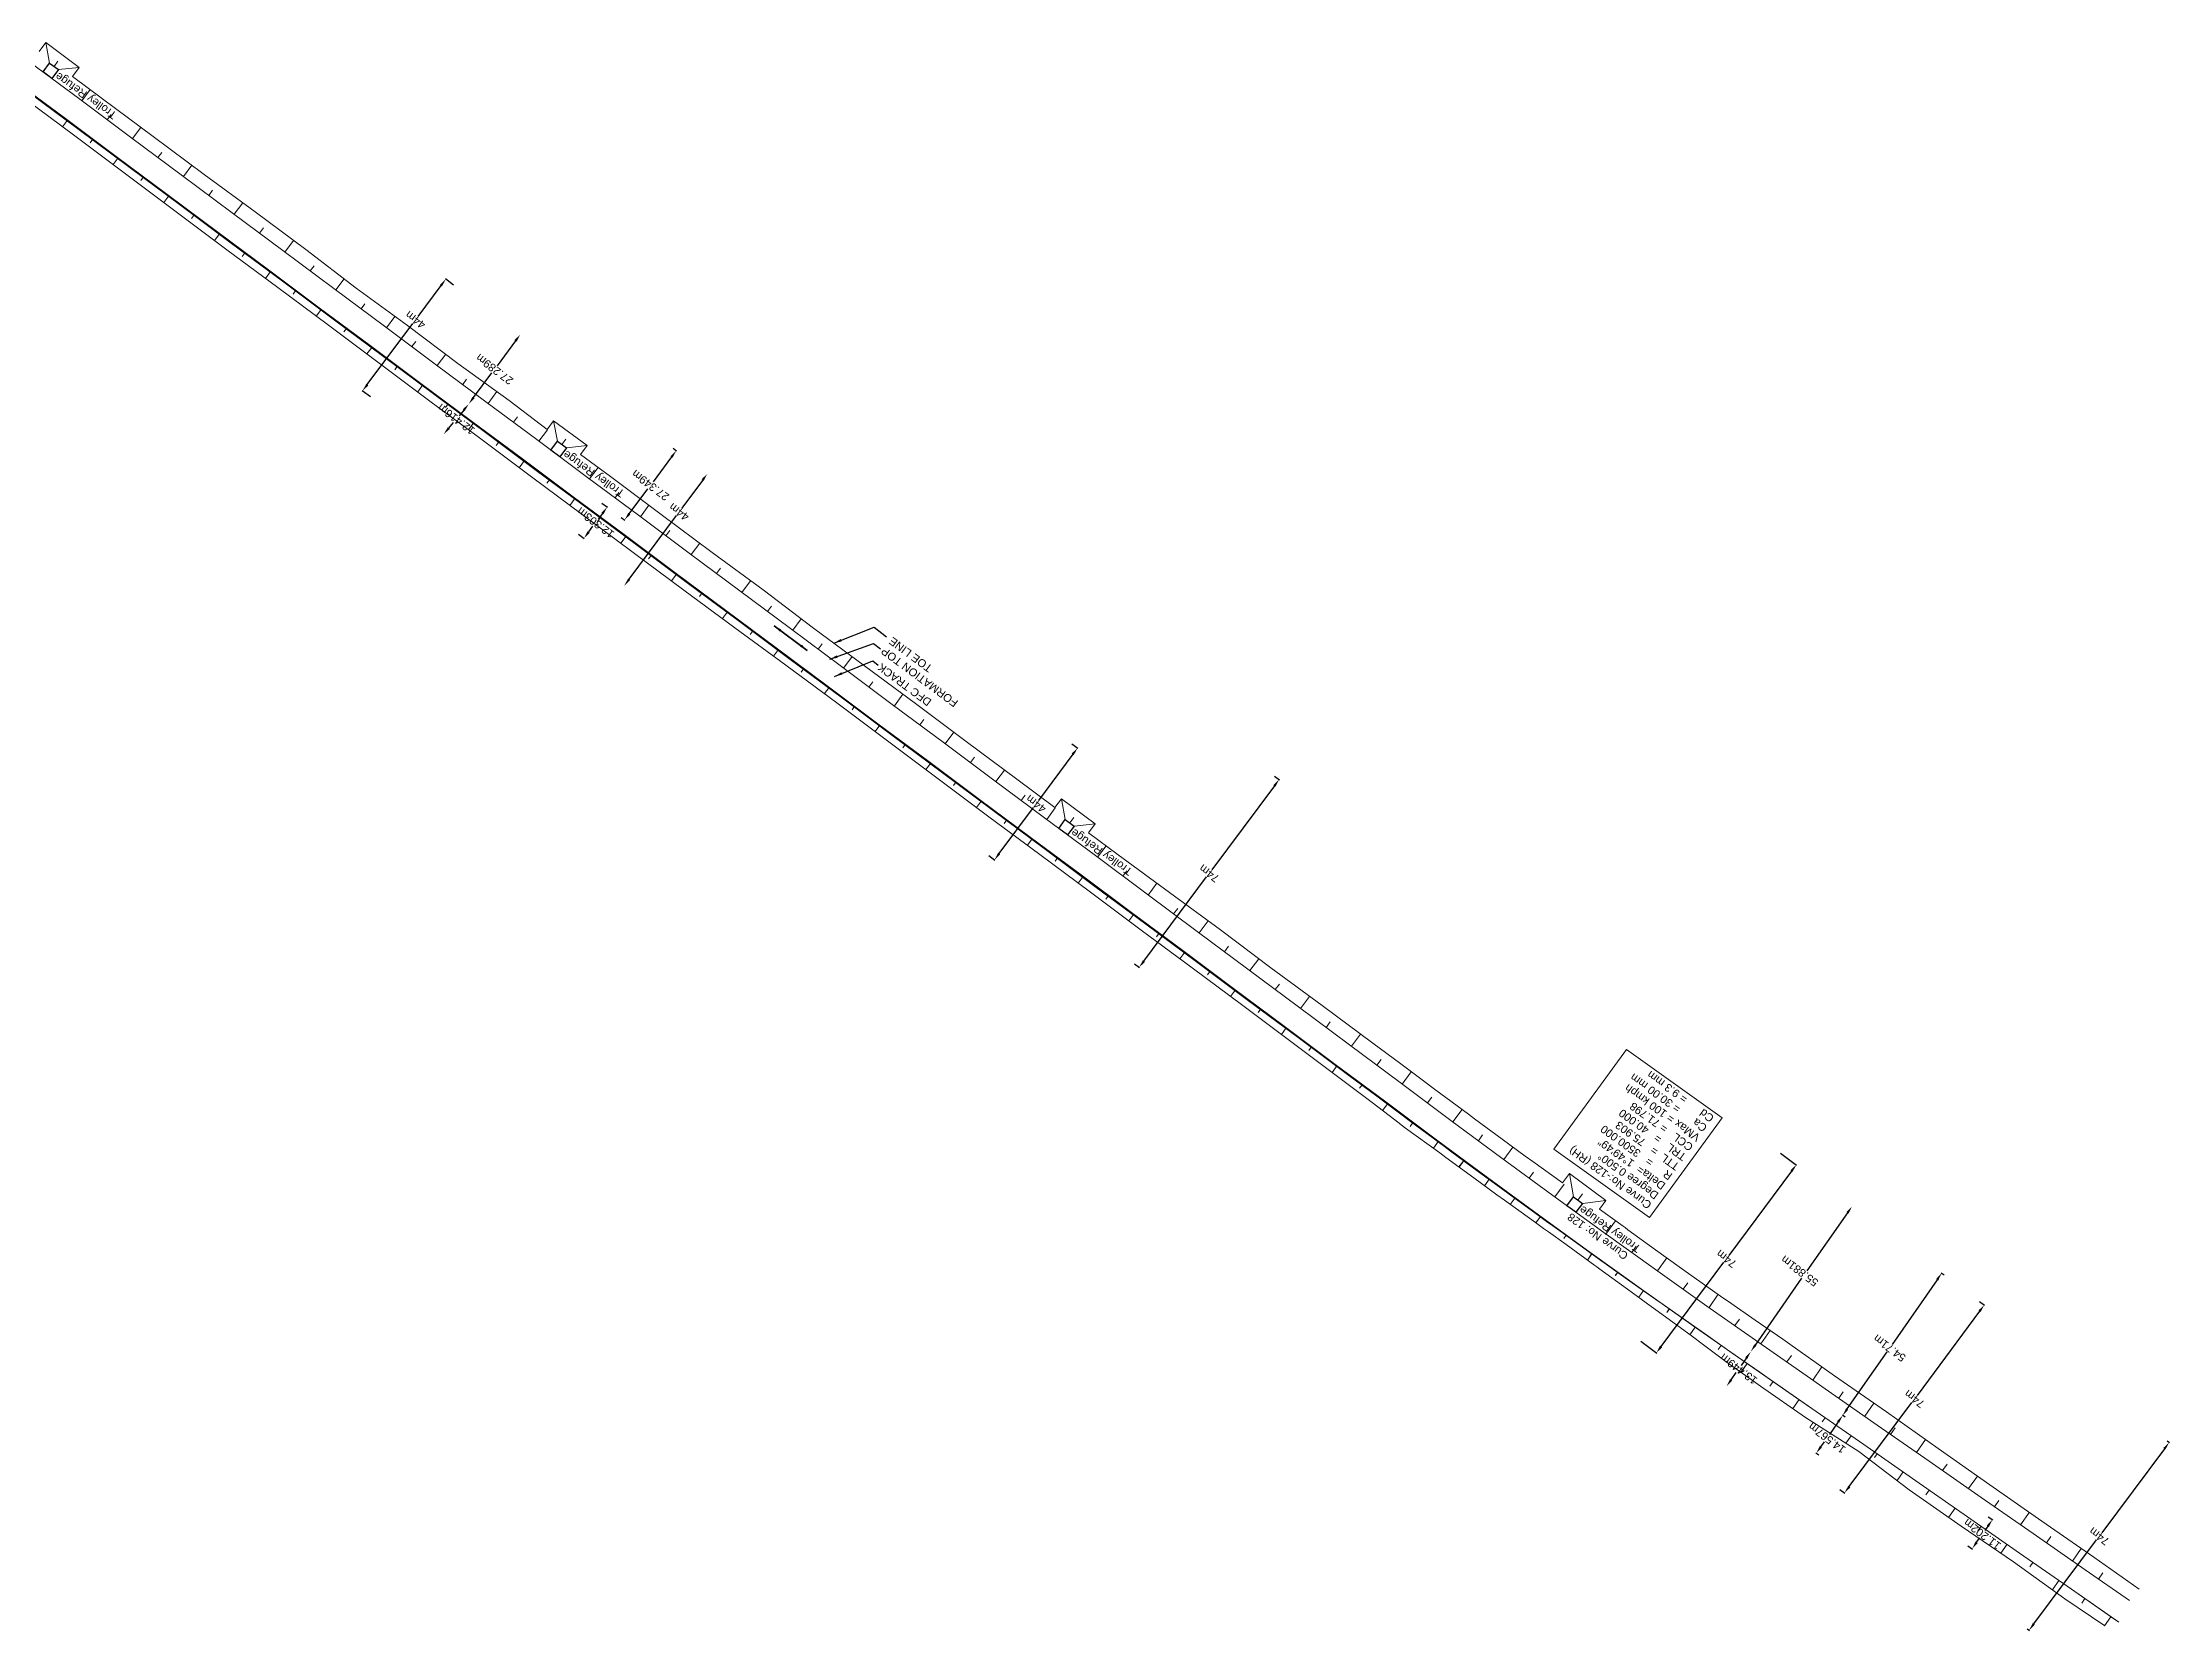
# Model space of a CAD drawing. Header units: metres. Extents: x 635850 to 638503, y 3384507 to 3386475.
# Drawn here: x 637831 to 638503, y 3384507 to 3385009 of the extents above; entities that cross this region are included whole.
import ezdxf
from ezdxf.enums import TextEntityAlignment as Align

# ---------------------------------------------------------------- set-up
doc = ezdxf.new("R2010")
doc.units = ezdxf.units.M
doc.header["$MEASUREMENT"] = 0
doc.layers.get('Defpoints').update_dxf_attribs({"lineweight": 0})
doc.layers.add('Dimension', color=10, linetype='Continuous')
doc.layers.add('Trolley Refuse', color=10, linetype='Continuous')
for name, color, linetype, lineweight in [('Proposed Curve_Details', 10, 'Continuous', 0), ('PROPOSED DFCC TOE LINE', 239, 'Continuous', 0), ('PROPOSED DFCC TOE SLOPES', 239, 'Continuous', 0), ('PROPOSED DFCC TRACK', 1, 'Continuous', 0), ('PROPOSED FORMATION LINE - PLAN', 187, 'Continuous', 0)]:
    doc.layers.add(name, color=color, linetype=linetype, lineweight=lineweight)
doc.styles.get("Standard").update_dxf_attribs({"font": 'arial.ttf'})
doc.styles.add('Style-Arial', font='arial.ttf')
doc.dimstyles.new('ISO-25', dxfattribs={"dimtxt": 2.5, "dimasz": 2.5, "dimexe": 1.25, "dimexo": 0.625, "dimtad": 1, "dimtxsty": 'Standard', "dimcen": 2.5, "dimadec": 0, "dimazin": 0, "dimtfac": 1, "dimtmove": 0, "dimatfit": 3, "dimfxl": 1, "dimarcsym": 0})
doc.dimstyles.get("Standard").update_dxf_attribs({"dimtxt": 2.5, "dimasz": 2.5, "dimexe": 0.18, "dimexo": 0.0625, "dimgap": 0.09, "dimtad": 0, "dimtih": 1, "dimtoh": 1, "dimdec": 3, "dimzin": 0, "dimdsep": 46, "dimtxsty": 'Standard', "dimcen": 0.09, "dimazin": 0, "dimtfac": 1, "dimtdec": 3, "dimtofl": 0, "dimtmove": 0, "dimatfit": 3, "dimfxl": 1, "dimtolj": 1, "dimtzin": 0, "dimarcsym": 0})

# ---------------------------------------------------------------- blocks, each defined once
blk = doc.blocks.new('*D158')
at = {"layer": 'Defpoints', "color": 0, "transparency": 16777216}
for p in [(638370.54, 3384595.35), (638370.54, 3384595.35), (638362.85, 3384584.31)]:
    blk.add_point(p, dxfattribs=at)
at = {"layer": 'Dimension', "color": 0, "lineweight": -2, "transparency": 16777216}
for p, q in [((638369.11, 3384593.3), (638367.5, 3384590.98)), ((638364.28, 3384586.36), (638365.89, 3384588.68))]:
    blk.add_line(p, q, dxfattribs=at)
at = {"layer": 'Dimension', "color": 0, "transparency": 16777216}
for points in [[(638368.77, 3384593.53), (638369.45, 3384593.06), (638370.54, 3384595.35)], [(638363.94, 3384586.6), (638364.62, 3384586.13), (638362.85, 3384584.31)]]:
    blk.add_solid(points, dxfattribs=at)
at = {"layer": 'Dimension', "color": 0, "lineweight": 0, "transparency": 16777216, "insert": (638366.7, 3384589.83), "char_height": 2.5, "attachment_point": 5, "rotation": 143, "style": 'Style-Arial'}
blk.add_mtext('\\A1;13.449m', dxfattribs=at)
blk = doc.blocks.new('TerminatorOpen_0.5')
at = {"color": 0, "linetype": 'ByBlock', "lineweight": -2}
for q in [(-1, 0.25), (-1, 0), (-1, -0.25)]:
    blk.add_line((0, 0), q, dxfattribs=at)
blk = doc.blocks.new('*D159')
at = {"layer": 'Defpoints', "color": 0, "transparency": 16777216}
for p in [(638379.8, 3384658.08), (638335.64, 3384598.71), (638340.71, 3384594.93)]:
    blk.add_point(p, dxfattribs=at)
at = {"layer": 'Dimension', "color": 0, "lineweight": -2, "transparency": 16777216}
for p, q in [((638379.9, 3384658.01), (638384.97, 3384654.23)), ((638383.38, 3384652.3), (638363.61, 3384625.72)), ((638342.2, 3384596.94), (638361.97, 3384623.52)), ((638335.74, 3384598.63), (638340.81, 3384594.86))]:
    blk.add_line(p, q, dxfattribs=at)
at = {"layer": 'Dimension', "color": 0, "transparency": 16777216}
for points in [[(638383.05, 3384652.55), (638383.71, 3384652.05), (638384.87, 3384654.31)], [(638341.86, 3384597.19), (638342.53, 3384596.69), (638340.71, 3384594.93)]]:
    blk.add_solid(points, dxfattribs=at)
at = {"layer": 'Dimension', "color": 0, "lineweight": 0, "transparency": 16777216, "insert": (638362.79, 3384624.62), "char_height": 2.5, "attachment_point": 5, "rotation": 143, "style": 'Style-Arial'}
blk.add_mtext('\\A1;74m', dxfattribs=at)
blk = doc.blocks.new('*D160')
at = {"layer": 'Defpoints', "color": 0, "transparency": 16777216}
for p in [(638007.49, 3384863.39), (638009.29, 3384862.05), (638000.14, 3384853.52)]:
    blk.add_point(p, dxfattribs=at)
at = {"layer": 'Dimension', "color": 0, "lineweight": -2, "transparency": 16777216}
for p, q in [((638007.59, 3384863.32), (638009.39, 3384861.98)), ((638003.44, 3384854.19), (638004.78, 3384855.99)), ((638007.8, 3384860.05), (638006.46, 3384858.24)), ((638000.24, 3384853.45), (638002.04, 3384852.11))]:
    blk.add_line(p, q, dxfattribs=at)
at = {"layer": 'Dimension', "color": 0, "transparency": 16777216}
for points in [[(638007.46, 3384860.29), (638008.13, 3384859.8), (638009.29, 3384862.05)], [(638003.1, 3384854.44), (638003.77, 3384853.94), (638001.94, 3384852.18)]]:
    blk.add_solid(points, dxfattribs=at)
at = {"layer": 'Dimension', "color": 0, "lineweight": 0, "transparency": 16777216, "insert": (638005.62, 3384857.12), "char_height": 2.5, "attachment_point": 5, "rotation": 143, "style": 'Style-Arial'}
blk.add_mtext('\\A1;12.303m', dxfattribs=at)
blk = doc.blocks.new('*D161')
at = {"layer": 'Defpoints', "color": 0, "transparency": 16777216}
for p in [(638040.94, 3384872.59), (638014.72, 3384837.25), (638014.72, 3384837.25)]:
    blk.add_point(p, dxfattribs=at)
at = {"layer": 'Dimension', "color": 0, "lineweight": -2, "transparency": 16777216}
for p, q in [((638039.45, 3384870.58), (638032.78, 3384861.6)), ((638016.21, 3384839.26), (638031.14, 3384859.39))]:
    blk.add_line(p, q, dxfattribs=at)
at = {"layer": 'Dimension', "color": 0, "transparency": 16777216}
for points in [[(638039.11, 3384870.83), (638039.78, 3384870.34), (638040.94, 3384872.59)], [(638015.88, 3384839.51), (638016.55, 3384839.01), (638014.72, 3384837.25)]]:
    blk.add_solid(points, dxfattribs=at)
at = {"layer": 'Dimension', "color": 0, "lineweight": 0, "transparency": 16777216, "insert": (638031.96, 3384860.49), "char_height": 2.5, "attachment_point": 5, "rotation": 143, "style": 'Style-Arial'}
blk.add_mtext('\\A1;44m', dxfattribs=at)
blk = doc.blocks.new('*D162')
at = {"layer": 'Defpoints', "color": 0, "transparency": 16777216}
for p in [(637965.57, 3384894.6), (637965.57, 3384894.6), (637957.64, 3384885.05)]:
    blk.add_point(p, dxfattribs=at)
at = {"layer": 'Dimension', "color": 0, "lineweight": -2, "transparency": 16777216}
for p, q in [((637959.24, 3384886.98), (637960.71, 3384888.75)), ((637963.98, 3384892.68), (637962.5, 3384890.91))]:
    blk.add_line(p, q, dxfattribs=at)
at = {"layer": 'Dimension', "color": 0, "transparency": 16777216}
for points in [[(637963.66, 3384892.95), (637964.3, 3384892.41), (637965.57, 3384894.6)], [(637958.92, 3384887.24), (637959.56, 3384886.71), (637957.64, 3384885.05)]]:
    blk.add_solid(points, dxfattribs=at)
at = {"layer": 'Dimension', "color": 0, "lineweight": 0, "transparency": 16777216, "insert": (637961.61, 3384889.83), "char_height": 2.5, "attachment_point": 5, "rotation": 143, "style": 'Style-Arial'}
blk.add_mtext('\\A1;12.416m', dxfattribs=at)
blk = doc.blocks.new('*D163')
at = {"layer": 'Defpoints', "color": 0, "transparency": 16777216}
for p in [(637960.88, 3384932.08), (637932.01, 3384898.72), (637934.62, 3384896.78)]:
    blk.add_point(p, dxfattribs=at)
at = {"layer": 'Dimension', "color": 0, "lineweight": -2, "transparency": 16777216}
for p, q in [((637956.78, 3384932.02), (637949.52, 3384922.25)), ((637960.78, 3384932.16), (637958.18, 3384934.1)), ((637933.5, 3384900.73), (637947.88, 3384920.05)), ((637934.52, 3384896.86), (637931.91, 3384898.8))]:
    blk.add_line(p, q, dxfattribs=at)
at = {"layer": 'Dimension', "color": 0, "transparency": 16777216}
for points in [[(637956.45, 3384932.27), (637957.12, 3384931.77), (637958.28, 3384934.02)], [(637933.17, 3384900.98), (637933.84, 3384900.48), (637932.01, 3384898.72)]]:
    blk.add_solid(points, dxfattribs=at)
at = {"layer": 'Dimension', "color": 0, "lineweight": 0, "transparency": 16777216, "insert": (637948.7, 3384921.15), "char_height": 2.5, "attachment_point": 5, "rotation": 143, "style": 'Style-Arial'}
blk.add_mtext('\\A1;44m', dxfattribs=at)
blk = doc.blocks.new('*D181')
at = {"layer": 'Defpoints', "color": 0, "transparency": 16777216}
for p in [(638399.54, 3384575.15), (638400.47, 3384574.51), (638392.15, 3384562.55)]:
    blk.add_point(p, dxfattribs=at)
at = {"layer": 'Dimension', "color": 0, "lineweight": -2, "transparency": 16777216}
for p, q in [((638398.11, 3384573.1), (638395.38, 3384569.17)), ((638400.37, 3384574.58), (638399.44, 3384575.22)), ((638392.64, 3384565.25), (638393.77, 3384566.87)), ((638392.04, 3384562.62), (638391.11, 3384563.27))]:
    blk.add_line(p, q, dxfattribs=at)
at = {"layer": 'Dimension', "color": 0, "transparency": 16777216}
for points in [[(638397.77, 3384573.34), (638398.45, 3384572.86), (638399.54, 3384575.15)], [(638392.3, 3384565.49), (638392.99, 3384565.01), (638391.22, 3384563.2)]]:
    blk.add_solid(points, dxfattribs=at)
at = {"layer": 'Dimension', "color": 0, "lineweight": 0, "transparency": 16777216, "insert": (638394.58, 3384568.02), "char_height": 2.5, "attachment_point": 5, "rotation": 143, "style": 'Style-Arial'}
blk.add_mtext('\\A1;14.567m', dxfattribs=at)
blk = doc.blocks.new('*D182')
at = {"layer": 'Defpoints', "color": 0, "transparency": 16777216}
for p in [(638445.42, 3384543.21), (638446.83, 3384542.23), (638439.02, 3384534.02)]:
    blk.add_point(p, dxfattribs=at)
at = {"layer": 'Dimension', "color": 0, "lineweight": -2, "transparency": 16777216}
for p, q in [((638445.41, 3384540.18), (638444.44, 3384538.78)), ((638445.52, 3384543.14), (638446.94, 3384542.16)), ((638439.12, 3384533.95), (638440.54, 3384532.96)), ((638441.86, 3384535.09), (638442.83, 3384536.48))]:
    blk.add_line(p, q, dxfattribs=at)
at = {"layer": 'Dimension', "color": 0, "transparency": 16777216}
for points in [[(638445.06, 3384540.42), (638445.75, 3384539.94), (638446.83, 3384542.23)], [(638441.52, 3384535.33), (638442.21, 3384534.85), (638440.44, 3384533.04)]]:
    blk.add_solid(points, dxfattribs=at)
at = {"layer": 'Dimension', "color": 0, "lineweight": 0, "transparency": 16777216, "insert": (638443.63, 3384537.63), "char_height": 2.5, "attachment_point": 5, "rotation": 143, "style": 'Style-Arial'}
blk.add_mtext('\\A1;11.202m', dxfattribs=at)
blk = doc.blocks.new('*D183')
at = {"layer": 'Defpoints', "color": 0, "transparency": 16777216}
for p in [(638501.92, 3384567.2), (638457.69, 3384507.87), (638458.43, 3384507.32)]:
    blk.add_point(p, dxfattribs=at)
at = {"layer": 'Dimension', "color": 0, "lineweight": -2, "transparency": 16777216}
for p, q in [((638502.02, 3384567.12), (638502.76, 3384566.57)), ((638501.17, 3384564.64), (638481.37, 3384538.08)), ((638459.92, 3384509.32), (638479.73, 3384535.88)), ((638457.79, 3384507.8), (638458.53, 3384507.25))]:
    blk.add_line(p, q, dxfattribs=at)
at = {"layer": 'Dimension', "color": 0, "transparency": 16777216}
for points in [[(638500.84, 3384564.89), (638501.5, 3384564.39), (638502.66, 3384566.64)], [(638459.59, 3384509.57), (638460.26, 3384509.08), (638458.43, 3384507.32)]]:
    blk.add_solid(points, dxfattribs=at)
at = {"layer": 'Dimension', "color": 0, "lineweight": 0, "transparency": 16777216, "insert": (638480.55, 3384536.98), "char_height": 2.5, "attachment_point": 5, "rotation": 143, "style": 'Style-Arial'}
blk.add_mtext('\\A1;74m', dxfattribs=at)
blk = doc.blocks.new('*D184')
at = {"layer": 'Defpoints', "color": 0, "transparency": 16777216}
for p in [(638442.7, 3384611.24), (638444.26, 3384610.07), (638398.57, 3384551.83)]:
    blk.add_point(p, dxfattribs=at)
at = {"layer": 'Dimension', "color": 0, "lineweight": -2, "transparency": 16777216}
for p, q in [((638442.77, 3384608.07), (638423.02, 3384581.48)), ((638442.8, 3384611.16), (638444.36, 3384610)), ((638401.62, 3384552.68), (638421.38, 3384579.27)), ((638398.67, 3384551.76), (638400.23, 3384550.6))]:
    blk.add_line(p, q, dxfattribs=at)
at = {"layer": 'Dimension', "color": 0, "transparency": 16777216}
for points in [[(638442.44, 3384608.32), (638443.11, 3384607.82), (638444.26, 3384610.07)], [(638401.29, 3384552.93), (638401.96, 3384552.43), (638400.13, 3384550.67)]]:
    blk.add_solid(points, dxfattribs=at)
at = {"layer": 'Dimension', "color": 0, "lineweight": 0, "transparency": 16777216, "insert": (638422.2, 3384580.37), "char_height": 2.5, "attachment_point": 5, "rotation": 143, "style": 'Style-Arial'}
blk.add_mtext('\\A1;74m', dxfattribs=at)
blk = doc.blocks.new('*D185')
at = {"layer": 'Defpoints', "color": 0, "transparency": 16777216}
for p in [(638430.79, 3384620.05), (638431.72, 3384619.41), (638400.47, 3384574.51)]:
    blk.add_point(p, dxfattribs=at)
at = {"layer": 'Dimension', "color": 0, "lineweight": -2, "transparency": 16777216}
for p, q in [((638431.62, 3384619.48), (638430.69, 3384620.13)), ((638429.37, 3384618), (638415.15, 3384597.58)), ((638400.97, 3384577.2), (638413.55, 3384595.27)), ((638400.37, 3384574.58), (638399.44, 3384575.22))]:
    blk.add_line(p, q, dxfattribs=at)
at = {"layer": 'Dimension', "color": 0, "transparency": 16777216}
for points in [[(638429.02, 3384618.24), (638429.71, 3384617.76), (638430.79, 3384620.05)], [(638400.62, 3384577.44), (638401.31, 3384576.97), (638399.54, 3384575.15)]]:
    blk.add_solid(points, dxfattribs=at)
at = {"layer": 'Dimension', "color": 0, "lineweight": 0, "transparency": 16777216, "insert": (638414.35, 3384596.43), "char_height": 2.5, "attachment_point": 5, "rotation": 143, "style": 'Style-Arial'}
blk.add_mtext('\\A1;54.71m', dxfattribs=at)
blk = doc.blocks.new('*D186')
at = {"layer": 'Defpoints', "color": 0, "transparency": 16777216}
for p in [(638402.49, 3384641.19), (638402.49, 3384641.19), (638370.54, 3384595.35)]:
    blk.add_point(p, dxfattribs=at)
at = {"layer": 'Dimension', "color": 0, "lineweight": -2, "transparency": 16777216}
for p, q in [((638401.06, 3384639.14), (638388.26, 3384620.78)), ((638371.97, 3384597.4), (638386.66, 3384618.48))]:
    blk.add_line(p, q, dxfattribs=at)
at = {"layer": 'Dimension', "color": 0, "transparency": 16777216}
for points in [[(638400.72, 3384639.38), (638401.4, 3384638.9), (638402.49, 3384641.19)], [(638371.63, 3384597.64), (638372.31, 3384597.16), (638370.54, 3384595.35)]]:
    blk.add_solid(points, dxfattribs=at)
at = {"layer": 'Dimension', "color": 0, "lineweight": 0, "transparency": 16777216, "insert": (638385.93, 3384620.78), "char_height": 2.5, "attachment_point": 5, "rotation": 143, "style": 'Style-Arial'}
blk.add_mtext('\\A1;55.881m', dxfattribs=at)
blk = doc.blocks.new('*D187')
at = {"layer": 'Defpoints', "color": 0, "transparency": 16777216}
for p in [(638219.98, 3384777.16), (638175.77, 3384717.81), (638177.32, 3384716.66)]:
    blk.add_point(p, dxfattribs=at)
at = {"layer": 'Dimension', "color": 0, "lineweight": -2, "transparency": 16777216}
for p, q in [((638220.08, 3384777.08), (638221.63, 3384775.93)), ((638220.03, 3384774), (638200.24, 3384747.44)), ((638178.81, 3384718.67), (638198.6, 3384745.23)), ((638175.87, 3384717.74), (638177.42, 3384716.59))]:
    blk.add_line(p, q, dxfattribs=at)
at = {"layer": 'Dimension', "color": 0, "transparency": 16777216}
for points in [[(638219.7, 3384774.25), (638220.37, 3384773.75), (638221.53, 3384776.01)], [(638178.48, 3384718.92), (638179.15, 3384718.42), (638177.32, 3384716.66)]]:
    blk.add_solid(points, dxfattribs=at)
at = {"layer": 'Dimension', "color": 0, "lineweight": 0, "transparency": 16777216, "insert": (638199.42, 3384746.34), "char_height": 2.5, "attachment_point": 5, "rotation": 143, "style": 'Style-Arial'}
blk.add_mtext('\\A1;74m', dxfattribs=at)
blk = doc.blocks.new('*D188')
at = {"layer": 'Defpoints', "color": 0, "transparency": 16777216}
for p in [(638155.95, 3384787.38), (638129.73, 3384752.04), (638131.62, 3384750.64)]:
    blk.add_point(p, dxfattribs=at)
at = {"layer": 'Dimension', "color": 0, "lineweight": -2, "transparency": 16777216}
for p, q in [((638156.35, 3384783.97), (638145.55, 3384769.41)), ((638156.05, 3384787.3), (638157.94, 3384785.9)), ((638133.11, 3384752.65), (638143.91, 3384767.2)), ((638129.83, 3384751.97), (638131.72, 3384750.57))]:
    blk.add_line(p, q, dxfattribs=at)
at = {"layer": 'Dimension', "color": 0, "transparency": 16777216}
for points in [[(638156.02, 3384784.21), (638156.69, 3384783.72), (638157.84, 3384785.97)], [(638132.78, 3384752.9), (638133.45, 3384752.4), (638131.62, 3384750.64)]]:
    blk.add_solid(points, dxfattribs=at)
at = {"layer": 'Dimension', "color": 0, "lineweight": 0, "transparency": 16777216, "insert": (638144.73, 3384768.31), "char_height": 2.5, "attachment_point": 5, "rotation": 143, "style": 'Style-Arial'}
blk.add_mtext('\\A1;44m', dxfattribs=at)
blk = doc.blocks.new('*D193')
at = {"layer": 'Defpoints', "color": 0, "transparency": 16777216}
for p in [(638030.01, 3384880.72), (638031.12, 3384879.89), (638013.65, 3384858.8)]:
    blk.add_point(p, dxfattribs=at)
at = {"layer": 'Dimension', "color": 0, "lineweight": -2, "transparency": 16777216}
for p, q in [((638029.63, 3384877.89), (638023.78, 3384870.06)), ((638030.11, 3384880.65), (638031.22, 3384879.82)), ((638016.26, 3384859.97), (638022.11, 3384867.81)), ((638013.75, 3384858.73), (638014.87, 3384857.9))]:
    blk.add_line(p, q, dxfattribs=at)
at = {"layer": 'Dimension', "color": 0, "transparency": 16777216}
for points in [[(638029.29, 3384878.14), (638029.96, 3384877.64), (638031.12, 3384879.89)], [(638015.93, 3384860.22), (638016.6, 3384859.73), (638014.77, 3384857.97)]]:
    blk.add_solid(points, dxfattribs=at)
at = {"layer": 'Dimension', "color": 0, "lineweight": 0, "transparency": 16777216, "insert": (638022.95, 3384868.93), "char_height": 2.5, "attachment_point": 5, "rotation": 143, "style": 'Style-Arial'}
blk.add_mtext('\\A1;27.349m', dxfattribs=at)
blk = doc.blocks.new('*D194')
at = {"layer": 'Defpoints', "color": 0, "transparency": 16777216}
for p in [(637981.81, 3384916.54), (637981.81, 3384916.54), (637965.57, 3384894.6)]:
    blk.add_point(p, dxfattribs=at)
at = {"layer": 'Dimension', "color": 0, "lineweight": -2, "transparency": 16777216}
for p, q in [((637980.32, 3384914.53), (637974.53, 3384906.7)), ((637967.06, 3384896.61), (637972.86, 3384904.44))]:
    blk.add_line(p, q, dxfattribs=at)
at = {"layer": 'Dimension', "color": 0, "transparency": 16777216}
for points in [[(637979.99, 3384914.78), (637980.66, 3384914.28), (637981.81, 3384916.54)], [(637966.73, 3384896.86), (637967.4, 3384896.37), (637965.57, 3384894.6)]]:
    blk.add_solid(points, dxfattribs=at)
at = {"layer": 'Dimension', "color": 0, "lineweight": 0, "transparency": 16777216, "insert": (637973.69, 3384905.57), "char_height": 2.5, "attachment_point": 5, "rotation": 143, "style": 'Style-Arial'}
blk.add_mtext('\\A1;27.289m', dxfattribs=at)

msp = doc.modelspace()

# ---------------------------------------------------------------- linework, layer by layer
at = {"layer": 'Proposed Curve_Details'}
msp.add_lwpolyline([(638361.4745, 3384669.1536), (638338.4899, 3384637.6494), (638308.314, 3384659.2145), (638331.2986, 3384690.7187)], close=True, dxfattribs=at)
at = {"layer": 'PROPOSED DFCC TOE LINE', "lineweight": 0, "flags": 128}
for points in [[(637829.8715, 3385005.9742), (637831.9445, 3385008.7703), (637842.5392, 3385000.9156), (637840.4359, 3384998.0784), (637849.8648, 3384991.0172), (637865.9045, 3384979.0703), (637881.9501, 3384967.1313), (637898.0518, 3384955.2677), (637914.1368, 3384943.3816), (637930.0057, 3384931.2053), (637946.1715, 3384919.4278), (637962.144, 3384907.3907), (637978.3557, 3384895.6748), (637990.3118, 3384886.5655), (637992.3586, 3384889.3264), (638002.9553, 3384881.4703), (638000.8758, 3384878.6654), (638010.3468, 3384871.6624), (638026.3757, 3384859.701), (638042.3965, 3384847.7288), (638058.5155, 3384835.8884), (638074.4768, 3384823.8363), (638090.5337, 3384811.9125), (638106.62, 3384800.0282), (638122.6454, 3384788.0621), (638138.6737, 3384776.0999), (638150.6884, 3384767.1519), (638152.7628, 3384769.9498), (638163.4386, 3384762.0351), (638161.3396, 3384759.2039), (638170.7365, 3384752.1838), (638186.8562, 3384740.3444), (638202.9838, 3384728.5156), (638218.9648, 3384716.4899), (638235.0825, 3384704.6477), (638251.1372, 3384692.7209), (638259.9395, 3384686.1622), (638267.1851, 3384680.7894), (638270.6589, 3384678.2423), (638281.3319, 3384670.2794), (638283.2167, 3384668.8725), (638292.0287, 3384662.3673), (638299.3005, 3384657.0648), (638301.6756, 3384655.3444), (638311.0668, 3384648.5898), (638313.2592, 3384651.547), (638324.7379, 3384643.0369), (638322.7425, 3384640.3453), (638330.2045, 3384634.9385), (638330.7849, 3384634.5112), (638331.7256, 3384633.8191), (638340.4285, 3384627.4835), (638347.8917, 3384622.1306), (638350.1286, 3384620.5342), (638361.0012, 3384612.8654), (638364.1956, 3384610.6187), (638371.9191, 3384605.2414), (638380.5959, 3384599.2003), (638382.8573, 3384597.6267), (638396.9379, 3384587.67), (638413.356, 3384576.2488), (638429.7074, 3384564.7316), (638446.0761, 3384553.2393), (638462.4862, 3384541.8065), (638478.8816, 3384530.3527), (638493.1796, 3384520.3036)], [(638482.2997, 3384508.7145), (638469.7458, 3384517.2284), (638453.5103, 3384528.9119), (638437.0023, 3384540.2041), (638420.5767, 3384551.6147), (638404.6726, 3384563.7743), (638387.7999, 3384574.5426), (638373.6173, 3384584.3527), (638371.3761, 3384585.956), (638362.7689, 3384592.1142), (638355.1873, 3384597.7285), (638352.0524, 3384600.0791), (638341.2731, 3384607.9663), (638339.046, 3384609.5976), (638331.6077, 3384615.0554), (638322.8568, 3384621.4046), (638321.8976, 3384622.0796), (638321.3058, 3384622.4964), (638312.1827, 3384629.0965), (638306.6099, 3384633.1279), (638305.0686, 3384634.2333), (638302.4619, 3384636.1049), (638292.735, 3384643.1056), (638290.3464, 3384644.829), (638283.0571, 3384650.1737), (638274.1897, 3384656.6728), (638272.2882, 3384658.0691), (638261.4733, 3384665.8899), (638258.0432, 3384668.5045), (638250.8839, 3384674.0005), (638242.1173, 3384680.6073), (638226.1175, 3384692.6078), (638210.1049, 3384704.5911), (638194.0331, 3384716.4948), (638177.9923, 3384728.4402), (638161.9624, 3384740.4003), (638145.9155, 3384752.3375), (638129.843, 3384764.2403), (638113.8405, 3384776.2372), (638097.8426, 3384788.2402), (638081.8466, 3384800.2457), (638065.7524, 3384812.1195), (638049.612, 3384823.9311), (638033.5343, 3384835.827), (638017.4684, 3384847.7386), (638001.4128, 3384859.6642), (637985.361, 3384871.5948), (637969.3326, 3384883.5569), (637953.3146, 3384895.5329), (637937.2948, 3384907.5066), (637921.271, 3384919.4747), (637905.2035, 3384931.3843), (637889.1454, 3384943.3064), (637873.1614, 3384955.3281), (637857.1572, 3384967.3227), (637841.1162, 3384979.2678), (637825.0749, 3384991.2126)]]:
    msp.add_lwpolyline(points, dxfattribs=at)
at = {"layer": 'PROPOSED DFCC TOE SLOPES', "flags": 128}
for points in [[(637833.1715, 3385002.2897), (637831.9445, 3385008.7703)], [(637834.5836, 3385001.2428), (637835.8063, 3385002.892)], [(637835.9824, 3385000.2057), (637842.5392, 3385000.9156)], [(637843.3292, 3384990.3671), (637845.9797, 3384993.9267)], [(637838.7903, 3384984.2713), (637837.2232, 3384982.1667)], [(637851.3499, 3384984.3948), (637852.5607, 3384986.0209)], [(637846.811, 3384978.299), (637845.947, 3384977.1386)], [(637859.3706, 3384978.4225), (637862.0119, 3384981.9697)], [(637854.8317, 3384972.3267), (637853.2642, 3384970.2216)], [(637867.3912, 3384972.45), (637868.6021, 3384974.0762)], [(637875.4118, 3384966.4776), (637878.056, 3384970.0288)], [(637862.8523, 3384966.3543), (637861.9835, 3384965.1874)], [(637870.8729, 3384960.3818), (637869.2774, 3384958.239)], [(637883.4325, 3384960.5053), (637884.6528, 3384962.1441)], [(637891.4532, 3384954.533), (637894.1441, 3384958.1468)], [(637878.8936, 3384954.4095), (637878.0037, 3384953.2144)], [(637899.474, 3384948.5608), (637900.7222, 3384950.2371)], [(637886.9143, 3384948.4373), (637885.2662, 3384946.2239)], [(637894.9351, 3384942.4651), (637894.0259, 3384941.2441)], [(637907.4948, 3384942.5886), (637910.2331, 3384946.2662)], [(637902.9558, 3384936.4928), (637901.3064, 3384934.2777)], [(637915.5153, 3384936.6161), (637916.7576, 3384938.2845)], [(637910.9764, 3384930.5203), (637910.0769, 3384929.3124)], [(637923.5359, 3384930.6436), (637926.1545, 3384934.1604)], [(637918.9969, 3384924.5478), (637917.3716, 3384922.365)], [(637931.5567, 3384924.6714), (637932.751, 3384926.2754)], [(637939.5775, 3384918.6993), (637942.2482, 3384922.2861)], [(637927.0178, 3384918.5757), (637926.1258, 3384917.3778)], [(637935.0386, 3384912.6035), (637933.406, 3384910.4111)], [(637947.598, 3384912.7268), (637948.8297, 3384914.3809)], [(637955.6186, 3384906.7542), (637958.2677, 3384910.312)], [(637943.0591, 3384906.631), (637942.1579, 3384905.4207)], [(637963.6392, 3384900.7819), (637964.8675, 3384902.4314)], [(637951.0796, 3384900.6585), (637949.4268, 3384898.4388)], [(637971.6599, 3384894.8096), (637974.4213, 3384898.5181)], [(637959.1003, 3384894.6862), (637958.1883, 3384893.4613)], [(637967.121, 3384888.7139), (637965.4452, 3384886.4633)], [(637979.6809, 3384888.8377), (637980.9552, 3384890.549)], [(637993.5855, 3384882.8437), (637992.3586, 3384889.3264)], [(637975.142, 3384882.7419), (637974.2193, 3384881.5028)], [(637987.7018, 3384882.8657), (637990.4043, 3384886.495)], [(637994.9906, 3384881.8019), (637996.2141, 3384883.4521)], [(637983.1629, 3384876.7699), (637981.4711, 3384874.4978)], [(637996.3964, 3384880.7597), (638002.9553, 3384881.4703)], [(637991.1835, 3384870.7975), (637990.2572, 3384869.5535)], [(638003.7431, 3384870.9208), (638006.444, 3384874.5482)], [(637999.2041, 3384864.8251), (637997.5172, 3384862.5596)], [(638011.7636, 3384864.9483), (638013.0075, 3384866.6189)], [(638019.7841, 3384858.9758), (638022.4856, 3384862.6039)], [(638007.2247, 3384858.8526), (638006.3044, 3384857.6166)], [(638015.2452, 3384852.8801), (638013.5719, 3384850.6328)], [(638027.8049, 3384853.0035), (638029.0416, 3384854.6645)], [(638035.8256, 3384847.0313), (638038.5084, 3384850.6343)], [(638023.2659, 3384846.9078), (638022.3542, 3384845.6833)], [(638043.8463, 3384841.059), (638045.0854, 3384842.7231)], [(638031.2867, 3384840.9355), (638029.6353, 3384838.7178)], [(638039.3074, 3384834.9632), (638038.4094, 3384833.7573)], [(638051.867, 3384835.0867), (638054.6036, 3384838.7619)], [(638047.3281, 3384828.991), (638045.7101, 3384826.8181)], [(638059.8877, 3384829.1144), (638061.1453, 3384830.8034)], [(638055.3488, 3384823.0186), (638054.477, 3384821.8479)], [(638067.9084, 3384823.1421), (638070.6032, 3384826.7612)], [(638063.3694, 3384817.0463), (638061.8354, 3384814.986)], [(638075.929, 3384817.1696), (638077.159, 3384818.8215)], [(638083.9496, 3384811.1973), (638086.6369, 3384814.8063)], [(638071.3901, 3384811.0739), (638070.562, 3384809.9618)], [(638079.4107, 3384805.1015), (638077.9407, 3384803.1273)], [(638091.9704, 3384805.2251), (638093.212, 3384806.8925)], [(638099.9912, 3384799.2528), (638102.7161, 3384802.9124)], [(638087.4315, 3384799.1293), (638086.6172, 3384798.0357)], [(638108.0119, 3384793.2806), (638109.268, 3384794.9675)], [(638095.4522, 3384793.1571), (638093.9606, 3384791.1538)], [(638116.0326, 3384787.3083), (638118.7562, 3384790.9661)], [(638103.473, 3384787.1849), (638102.6362, 3384786.061)], [(638111.4937, 3384781.2126), (638109.958, 3384779.1502)], [(638124.0532, 3384781.3358), (638125.3018, 3384783.0127)], [(638119.5143, 3384775.2401), (638118.6564, 3384774.088)], [(638132.0737, 3384775.3633), (638134.7839, 3384779.003)], [(638127.5348, 3384769.2676), (638125.9594, 3384767.1518)], [(638140.0946, 3384769.3912), (638141.3382, 3384771.0614)], [(638153.9985, 3384763.3977), (638152.7628, 3384769.9498)], [(638135.5556, 3384763.2954), (638134.6874, 3384762.1294)], [(638148.1154, 3384763.419), (638150.8212, 3384767.053)], [(638155.4049, 3384762.355), (638156.6431, 3384764.0264)], [(638156.8107, 3384761.3128), (638163.4386, 3384762.0351)], [(638143.5764, 3384757.3233), (638142.0149, 3384755.2262)], [(638164.1569, 3384751.4746), (638166.848, 3384755.0888)], [(638151.5972, 3384751.3511), (638150.7411, 3384750.2013)], [(638159.618, 3384745.3789), (638158.068, 3384743.2973)], [(638172.1774, 3384745.5021), (638173.4212, 3384747.1725)], [(638180.198, 3384739.5296), (638182.9442, 3384743.2177)], [(638167.6385, 3384739.4063), (638166.783, 3384738.2575)], [(638188.2185, 3384733.5572), (638189.5028, 3384735.2819)], [(638175.659, 3384733.4338), (638174.102, 3384731.3428)], [(638183.6796, 3384727.4614), (638182.8201, 3384726.307)], [(638196.2392, 3384727.5848), (638199.0699, 3384731.3863)], [(638191.7003, 3384721.489), (638190.1402, 3384719.3938)], [(638204.2601, 3384721.6127), (638205.5685, 3384723.3699)], [(638199.7212, 3384715.517), (638198.8652, 3384714.3674)], [(638212.281, 3384715.6407), (638215.0864, 3384719.4084)], [(638207.7421, 3384709.5449), (638206.2045, 3384707.48)], [(638220.3015, 3384709.6682), (638221.5973, 3384711.4084)], [(638228.3221, 3384703.6956), (638231.1709, 3384707.5216)], [(638215.7626, 3384703.5724), (638214.9142, 3384702.4331)], [(638223.7831, 3384697.5999), (638222.2315, 3384695.516)], [(638236.3428, 3384697.7234), (638237.6687, 3384699.5041)], [(638244.3635, 3384691.7513), (638247.2409, 3384695.6154)], [(638231.8039, 3384691.6277), (638230.9396, 3384690.4669)], [(638252.3841, 3384685.7787), (638253.7145, 3384687.5656)], [(638239.8247, 3384685.6555), (638238.2343, 3384683.5197)], [(638260.4041, 3384679.8068), (638263.2869, 3384683.68)], [(638247.8452, 3384679.6829), (638246.9567, 3384678.4896)], [(638247.8453, 3384679.6829), (638246.9568, 3384678.4895)], [(638255.8659, 3384673.7105), (638254.1914, 3384671.4614)], [(638255.8669, 3384673.7098), (638254.193, 3384671.4602)], [(638268.4237, 3384673.8375), (638269.7665, 3384675.6449)], [(638263.8886, 3384667.7389), (638262.9402, 3384666.4642)], [(638263.8917, 3384667.7366), (638262.9448, 3384666.4609)], [(638276.4415, 3384667.8714), (638279.3314, 3384671.7719)], [(638271.9144, 3384661.7669), (638270.2588, 3384659.5366)], [(638271.9193, 3384661.7632), (638270.2677, 3384659.5302)], [(638284.468, 3384661.9207), (638285.8066, 3384663.7348)], [(638279.9524, 3384655.8077), (638278.3417, 3384653.6298)], [(638279.9586, 3384655.8031), (638278.3526, 3384653.6217)], [(638292.495, 3384655.9743), (638295.3889, 3384659.9171)], [(638287.994, 3384649.8505), (638286.4178, 3384647.7096)], [(638288.0023, 3384649.8444), (638286.4324, 3384647.6988)], [(638300.5475, 3384650.0622), (638301.918, 3384651.9417)], [(638308.6008, 3384644.155), (638311.5618, 3384648.2374)], [(638314.5283, 3384644.2007), (638313.2592, 3384651.547)], [(638296.0631, 3384643.9262), (638294.5217, 3384641.8197)], [(638296.0703, 3384643.9208), (638294.5344, 3384641.8105)], [(638315.8968, 3384643.1862), (638317.3304, 3384645.1709)], [(638317.3399, 3384642.1163), (638324.7379, 3384643.0369)], [(638304.1338, 3384638.0063), (638302.6511, 3384635.9691)], [(638304.1433, 3384637.9994), (638302.6673, 3384635.9574)], [(638324.7727, 3384632.4279), (638327.8124, 3384636.6717)], [(638312.2376, 3384632.1271), (638311.4679, 3384631.0623)], [(638312.2462, 3384632.1208), (638311.4797, 3384631.0537)], [(638324.6577, 3384632.2674), (638324.6769, 3384632.2941)], [(638332.8918, 3384626.6082), (638334.3314, 3384628.6295)], [(638320.3432, 3384626.2522), (638318.8971, 3384624.239)], [(638320.3512, 3384626.2465), (638318.9105, 3384624.2293)], [(638328.4789, 3384620.4206), (638327.7275, 3384619.3685)], [(638328.4869, 3384620.4149), (638327.7382, 3384619.3607)], [(638341.0131, 3384620.7924), (638343.9579, 3384624.952)], [(638336.6173, 3384614.5927), (638335.1171, 3384612.4804)], [(638336.6263, 3384614.5863), (638335.1323, 3384612.4692)], [(638349.1653, 3384615.019), (638350.5863, 3384617.0378)], [(638357.3213, 3384609.248), (638360.2341, 3384613.4065)], [(638344.7871, 3384608.8068), (638343.9861, 3384607.6718)], [(638344.7945, 3384608.8016), (638343.9961, 3384607.6646)], [(638352.9577, 3384603.0255), (638351.2838, 3384600.6414)], [(638352.9644, 3384603.0208), (638351.2955, 3384600.6328)], [(638365.5063, 3384603.5141), (638366.9386, 3384605.5663)], [(638373.6633, 3384597.7346), (638376.6153, 3384601.9718)], [(638361.1546, 3384597.2833), (638360.2464, 3384595.9836)], [(638361.1583, 3384597.2807), (638360.2515, 3384595.9799)], [(638381.8991, 3384592.0646), (638383.3395, 3384594.1335)], [(638369.3753, 3384591.5814), (638367.4246, 3384588.7831)], [(638369.3769, 3384591.5803), (638367.4277, 3384588.7809)], [(638390.1001, 3384586.3427), (638392.9747, 3384590.4724)], [(638377.5566, 3384585.8274), (638376.5832, 3384584.4296)], [(638377.557, 3384585.8271), (638376.5838, 3384584.4291)], [(638385.7912, 3384580.1527), (638383.8081, 3384577.3037)], [(638398.2834, 3384580.5951), (638399.7229, 3384582.6631)], [(638393.9985, 3384574.4396), (638393.07, 3384573.1057)], [(638406.4907, 3384574.8819), (638409.3716, 3384579.0206)], [(638402.2059, 3384568.7264), (638400.5778, 3384566.3876)], [(638414.698, 3384569.1688), (638416.1308, 3384571.227)], [(638422.9054, 3384563.4557), (638425.7391, 3384567.5266)], [(638410.4132, 3384563.0133), (638409.5891, 3384561.8294)], [(638431.1127, 3384557.7426), (638432.516, 3384559.7585)], [(638418.6205, 3384557.3002), (638416.717, 3384554.5656)], [(638439.32, 3384552.0295), (638442.1036, 3384556.0283)], [(638426.8279, 3384551.5871), (638425.8156, 3384550.1328)], [(638435.0352, 3384545.874), (638433.016, 3384542.9733)], [(638447.5274, 3384546.3164), (638448.913, 3384548.3069)], [(638443.2425, 3384540.1609), (638442.2463, 3384538.7297)], [(638455.7347, 3384540.6033), (638458.5037, 3384544.5811)], [(638451.4499, 3384534.4478), (638449.504, 3384531.6524)], [(638463.942, 3384534.8901), (638465.3235, 3384536.8747)], [(638472.1494, 3384529.177), (638474.9027, 3384533.1323)], [(638459.6572, 3384528.7346), (638458.6726, 3384527.3201)], [(638467.8645, 3384523.0215), (638465.8057, 3384520.0638)], [(638480.3567, 3384523.4639), (638481.7244, 3384525.4287)], [(638476.0719, 3384517.3084), (638475.0386, 3384515.824)], [(638484.2792, 3384511.5953), (638482.2821, 3384508.7265)]]:
    msp.add_lwpolyline(points, dxfattribs=at)
at = {"layer": 'PROPOSED FORMATION LINE - PLAN', "lineweight": 0, "flags": 128}
for points in [[(638490.0965, 3384516.684), (638476.133, 3384526.404), (638459.7183, 3384537.8303), (638443.3036, 3384549.2565), (638426.889, 3384560.6827), (638410.4743, 3384572.109), (638394.0597, 3384583.5352), (638389.4072, 3384586.834), (638373.0662, 3384598.2181), (638356.6792, 3384609.6977), (638340.37, 3384621.2478), (638324.1307, 3384632.8882), (638307.9592, 3384644.6205), (638291.85, 3384656.4478), (638275.794, 3384668.3514), (638259.7599, 3384680.2863), (638243.7196, 3384692.2308), (638227.6784, 3384704.1749), (638211.6376, 3384716.1198), (638195.6104, 3384728.0529), (638179.4805, 3384740.0638), (638163.4906, 3384751.9708), (638147.4494, 3384763.9149), (638131.4444, 3384775.8319), (638115.4036, 3384787.7768), (638099.3425, 3384799.7359), (638083.3014, 3384811.6799), (638067.1875, 3384823.6788), (638051.2195, 3384835.5689), (638035.1775, 3384847.5139), (638019.1435, 3384859.4529), (638003.1026, 3384871.3978), (637987.0395, 3384883.3588), (637970.9973, 3384895.303), (637954.9785, 3384907.2309), (637938.9376, 3384919.1758), (637922.8894, 3384931.1249), (637906.8486, 3384943.0698), (637890.8114, 3384955.0109), (637874.7695, 3384966.9559), (637858.7215, 3384978.9058), (637842.6795, 3384990.8509), (637826.6455, 3385002.7899)], [(638385.0628, 3384580.598), (638368.7138, 3384591.9879), (638352.3028, 3384603.4843), (638335.96, 3384615.0582), (638319.6853, 3384626.7238), (638303.4788, 3384638.4815), (638287.338, 3384650.3322), (638271.262, 3384662.2506), (638255.2221, 3384674.1897), (638239.1804, 3384686.1352), (638223.1396, 3384698.0791), (638207.0984, 3384710.0242), (638191.0716, 3384721.9571), (638174.9415, 3384733.9682), (638158.9514, 3384745.8752), (638142.9106, 3384757.8191), (638126.9056, 3384769.7361), (638110.8644, 3384781.6812), (638094.8035, 3384793.6401), (638078.7626, 3384805.5841), (638062.6485, 3384817.5832), (638046.6805, 3384829.4731), (638030.6385, 3384841.4181), (638014.6045, 3384853.3571), (637998.5634, 3384865.3022), (637982.5005, 3384877.2632), (637966.4587, 3384889.207), (637950.4395, 3384901.1351), (637934.3984, 3384913.0802), (637918.3506, 3384925.0291), (637902.3094, 3384936.9742), (637886.2726, 3384948.9151), (637870.2305, 3384960.8601), (637854.1825, 3384972.8102), (637838.1405, 3384984.7551), (637822.1065, 3384996.6941)], [(638486.8063, 3384509.8362), (638471.8481, 3384520.2485), (638455.4335, 3384531.6748), (638439.0188, 3384543.101), (638422.6041, 3384554.5272), (638406.1895, 3384565.9535), (638389.7748, 3384577.3797), (638375.6214, 3384587.2319), (638373.3601, 3384588.806), (638364.678, 3384594.853), (638356.9478, 3384600.2476), (638353.7403, 3384602.4908), (638342.8182, 3384610.1591), (638340.5641, 3384611.7486), (638333.0403, 3384617.0738), (638324.2397, 3384623.3404), (638323.2861, 3384624.0218), (638322.6977, 3384624.4426), (638313.5557, 3384631.0032), (638307.9817, 3384635.0252), (638306.4461, 3384636.1362), (638303.8492, 3384638.0178), (638294.1668, 3384645.0655), (638291.7908, 3384646.8027), (638284.5085, 3384652.1463), (638275.6678, 3384658.6704), (638273.7727, 3384660.0733), (638263.0609, 3384668.0248), (638259.6013, 3384670.5983), (638252.363, 3384675.987), (638243.5585, 3384682.5428), (638227.5171, 3384694.4874), (638211.4756, 3384706.4319), (638195.4342, 3384718.3765), (638179.3928, 3384730.321), (638163.3513, 3384742.2656), (638147.3099, 3384754.2101), (638131.2684, 3384766.1547), (638115.227, 3384778.0992), (638099.1856, 3384790.0438), (638083.1441, 3384801.9883), (638067.1027, 3384813.9329), (638051.0613, 3384825.8774), (638035.0198, 3384837.822), (638018.9784, 3384849.7665), (638002.9369, 3384861.7111), (637986.8955, 3384873.6556), (637970.8541, 3384885.6002), (637954.8126, 3384897.5447), (637938.7712, 3384909.4893), (637922.7297, 3384921.4338), (637906.6883, 3384933.3784), (637890.6469, 3384945.3229), (637874.6054, 3384957.2675), (637858.564, 3384969.212), (637842.5226, 3384981.1566), (637826.4811, 3384993.1011)], [(638485.5308, 3384510.7241), (638471.8481, 3384520.2485), (638455.4335, 3384531.6748), (638439.0188, 3384543.101), (638422.6041, 3384554.5272), (638406.1895, 3384565.9535), (638389.7748, 3384577.3797), (638385.0086, 3384580.6358)]]:
    msp.add_lwpolyline(points, dxfattribs=at)
at = {"layer": 'Trolley Refuse'}
for points in [[(637833.1715, 3385002.2897), (637835.9831, 3385000.2053), (637833.8986, 3384997.3937), (637831.087, 3384999.4781)], [(637993.5855, 3384882.8437), (637996.3971, 3384880.7592), (637994.3126, 3384877.9476), (637991.501, 3384880.0321)], [(638153.9991, 3384763.3972), (638156.8107, 3384761.3128), (638154.7262, 3384758.5012), (638151.9146, 3384760.5856)], [(638314.5263, 3384644.2023), (638317.3379, 3384642.1178), (638315.2534, 3384639.3062), (638312.4418, 3384641.3907)]]:
    msp.add_lwpolyline(points, close=True, dxfattribs=at)

# ---------------------------------------------------------------- texts
at = {"layer": 'Proposed Curve_Details', "color": 1, "style": 'Style-Arial'}
msp.add_text('Curve No: 128', height=2.5, rotation=144.286237, dxfattribs=at).set_placement((638332.0332, 3384626.1318))
at = {"layer": 'Proposed Curve_Details', "color": 1, "lineweight": 0, "insert": (638359.1748, 3384669.6228), "char_height": 2.5, "width": 32.655191, "attachment_point": 7, "rotation": 144.2724242, "line_spacing_factor": 0.9, "style": 'Style-Arial'}
msp.add_mtext('Curve No:-128 (RH)\\PDegree 0.500°\\PDelta=  1°49\'49"\\PR     =   3500.000\\PTTL  =   75.903\\PTRL   =   40.000\\PCCL   = 71.798\\PVMax = 100 kmph\\PCa      = 30.00 mm\\PCd      = 9.3 mm', dxfattribs=at)
at = {"layer": 'PROPOSED DFCC TOE LINE', "lineweight": 0}
msp.add_text('TOE LINE', height=2.5, rotation=143.4476, dxfattribs=at).set_placement((638099.4681, 3384821.1752), align=Align.RIGHT)
at = {"layer": 'PROPOSED DFCC TRACK', "color": 10, "linetype": 'Continuous', "lineweight": -3, "ltscale": 5}
msp.add_text('DFC TRACK', height=2.5, rotation=143.4476162, dxfattribs=at).set_placement((638095.924, 3384812.9101), align=Align.RIGHT)
at = {"layer": 'PROPOSED FORMATION LINE - PLAN', "lineweight": 0}
msp.add_text(' FORMATION TOP', height=2.5, rotation=143.4476, dxfattribs=at).set_placement((638096.9839, 3384818.0262, 306.8582), align=Align.RIGHT)
at = {"layer": 'Trolley Refuse'}
for p in [(637854.5921, 3384986.4075), (638015.0065, 3384866.962), (638175.4209, 3384747.5165), (638336.0211, 3384628.4145)]:
    msp.add_text('Trolley Refuge', height=2.5, rotation=144.8352387, dxfattribs=at).set_placement(p)

# ---------------------------------------------------------------- dimensions: what is measured, and where the dimension line sits
at = {"layer": 'Dimension', "color": 10, "lineweight": 0}
for base, p1, p2, angle, picture, middle in [((637932.0122, 3384898.7208), (637960.8804, 3384932.0849), (637934.6165, 3384896.7832), 233.3513615, '*D163', (637948.6991, 3384921.1499)), ((638014.7232, 3384837.2533), (638040.9384, 3384872.5911), (638014.7232, 3384837.2533), 233.4303035, '*D161', (638031.9641, 3384860.4938)), ((638402.4905, 3384641.1939), (638370.5402, 3384595.3479), (638402.4905, 3384641.1939), 55.1271778, '*D186', (638385.9314, 3384620.7792)), ((638430.7943, 3384620.0546), (638400.4683, 3384574.5051), (638431.7245, 3384619.4071), 55.1582668, '*D185', (638414.3464, 3384596.4259)), ((638399.5381, 3384575.1526), (638392.1459, 3384562.5493), (638400.4683, 3384574.5051), 55.1582668, '*D181', (638394.5756, 3384568.0237))]:
    dim = msp.add_linear_dim(base=base, p1=p1, p2=p2, angle=angle, dimstyle='Standard', override={"dimexe": 0.125, "dimexo": 0.125, "dimgap": 0.125, "dimtad": 1, "dimtih": 0, "dimtoh": 0, "dimzin": 11, "dimpost": 'm', "dimtxsty": 'Style-Arial', "dimsah": 1, "dimadec": 4, "dimazin": 3, "dimtmove": 2, "dimatfit": 1, "dimldrblk": 'TerminatorOpen_0.5', "dimfrac": 2, "dimtzin": 11}, dxfattribs=at)
    dim.commit()
    dim.dimension.update_dxf_attribs({"geometry": picture, "text_midpoint": middle, "dimtype": 129, "text_rotation": 143})
for p1, p2, distance, picture, middle in [((637965.5734, 3384894.6045), (637981.8105, 3384916.5372), 0, '*D194', (637973.692, 3384905.5709)), ((637957.6419, 3384885.0516), (637965.5734, 3384894.6045), 0, '*D162', (637961.6077, 3384889.828)), ((638013.654, 3384858.803), (638030.0074, 3384880.7246), -1.3919, '*D193', (638022.9464, 3384868.9315)), ((638000.1438, 3384853.5233), (638007.4917, 3384863.3915), -2.2447, '*D160', (638005.6182, 3384857.1168)), ((638155.9545, 3384787.3756), (638129.7332, 3384752.0423), 2.3531, '*D188', (638144.7334, 3384768.3066)), ((638219.9811, 3384777.1587), (638175.7737, 3384717.8148), 1.9261, '*D187', (638199.422, 3384746.3361)), ((638379.8015, 3384658.0802), (638335.6356, 3384598.7053), 6.3201, '*D159', (638362.7896, 3384624.6207)), ((638398.5683, 3384551.8337), (638442.6973, 3384611.2359), -1.9488, '*D184', (638422.1971, 3384580.3727)), ((638362.853, 3384584.3118), (638370.5402, 3384595.3479), 0, '*D158', (638366.6966, 3384589.8298)), ((638501.9214, 3384567.198), (638457.6881, 3384507.8733), 0.9258, '*D183', (638480.5469, 3384536.9822)), ((638439.0209, 3384534.0203), (638445.4205, 3384543.2139), -1.7231, '*D182', (638443.6349, 3384537.6327))]:
    dim = msp.add_aligned_dim(p1=p1, p2=p2, distance=distance, dimstyle='Standard', override={"dimexe": 0.125, "dimexo": 0.125, "dimgap": 0.125, "dimtad": 1, "dimtih": 0, "dimtoh": 0, "dimzin": 11, "dimpost": 'm', "dimtxsty": 'Style-Arial', "dimsah": 1, "dimadec": 4, "dimazin": 3, "dimtmove": 2, "dimatfit": 1, "dimldrblk": 'TerminatorOpen_0.5', "dimfrac": 2, "dimtzin": 11}, dxfattribs=at)
    dim.commit()
    dim.dimension.update_dxf_attribs({"geometry": picture, "text_midpoint": middle, "text_rotation": 143})

# ---------------------------------------------------------------- leaders
at = {"layer": 'PROPOSED DFCC TOE LINE', "lineweight": 0}
msp.add_leader([(638080.8829, 3384819.0791), (638093.6466, 3384824.1403), (638097.5197, 3384821.0813)], dimstyle='ISO-25', override={"dimtxt": 3, "dimasz": 2.5, "dimgap": 0.625, "dimtad": 0, "dimdec": 3, "dimzin": 2, "dimtdec": 3}, dxfattribs=at)
at = {"layer": 'PROPOSED DFCC TRACK', "linetype": 'Continuous', "lineweight": 0}
for points in [[(638062.0075, 3384824.5564), (638072.4911, 3384816.7814)], [(638072.4911, 3384816.7814), (638062.0075, 3384824.5564)]]:
    msp.add_leader(points, dimstyle='ISO-25', override={"dimtxt": 3, "dimasz": 2.5, "dimtad": 0, "dimdec": 3, "dimzin": 2, "dimtdec": 3}, dxfattribs=at)
at = {"layer": 'PROPOSED DFCC TRACK', "color": 10, "linetype": 'Continuous', "lineweight": -3, "ltscale": 5}
msp.add_leader([(638081.1184, 3384808.5681), (638093.1668, 3384813.508), (638094.8671, 3384812.0792)], dimstyle='ISO-25', override={"dimtxt": 3, "dimasz": 2.5, "dimgap": 0.625, "dimtad": 0, "dimdec": 3, "dimzin": 2, "dimtdec": 3}, dxfattribs=at)
at = {"layer": 'PROPOSED FORMATION LINE - PLAN', "lineweight": 0}
msp.add_leader([(638079.6026, 3384813.9762), (638093.3581, 3384819.0161), (638095.5712, 3384817.2541)], dimstyle='ISO-25', override={"dimtxt": 3, "dimasz": 2.5, "dimgap": 0.625, "dimtad": 0, "dimdec": 3, "dimzin": 2, "dimtdec": 3}, dxfattribs=at)

doc.saveas('drawing.dxf')
